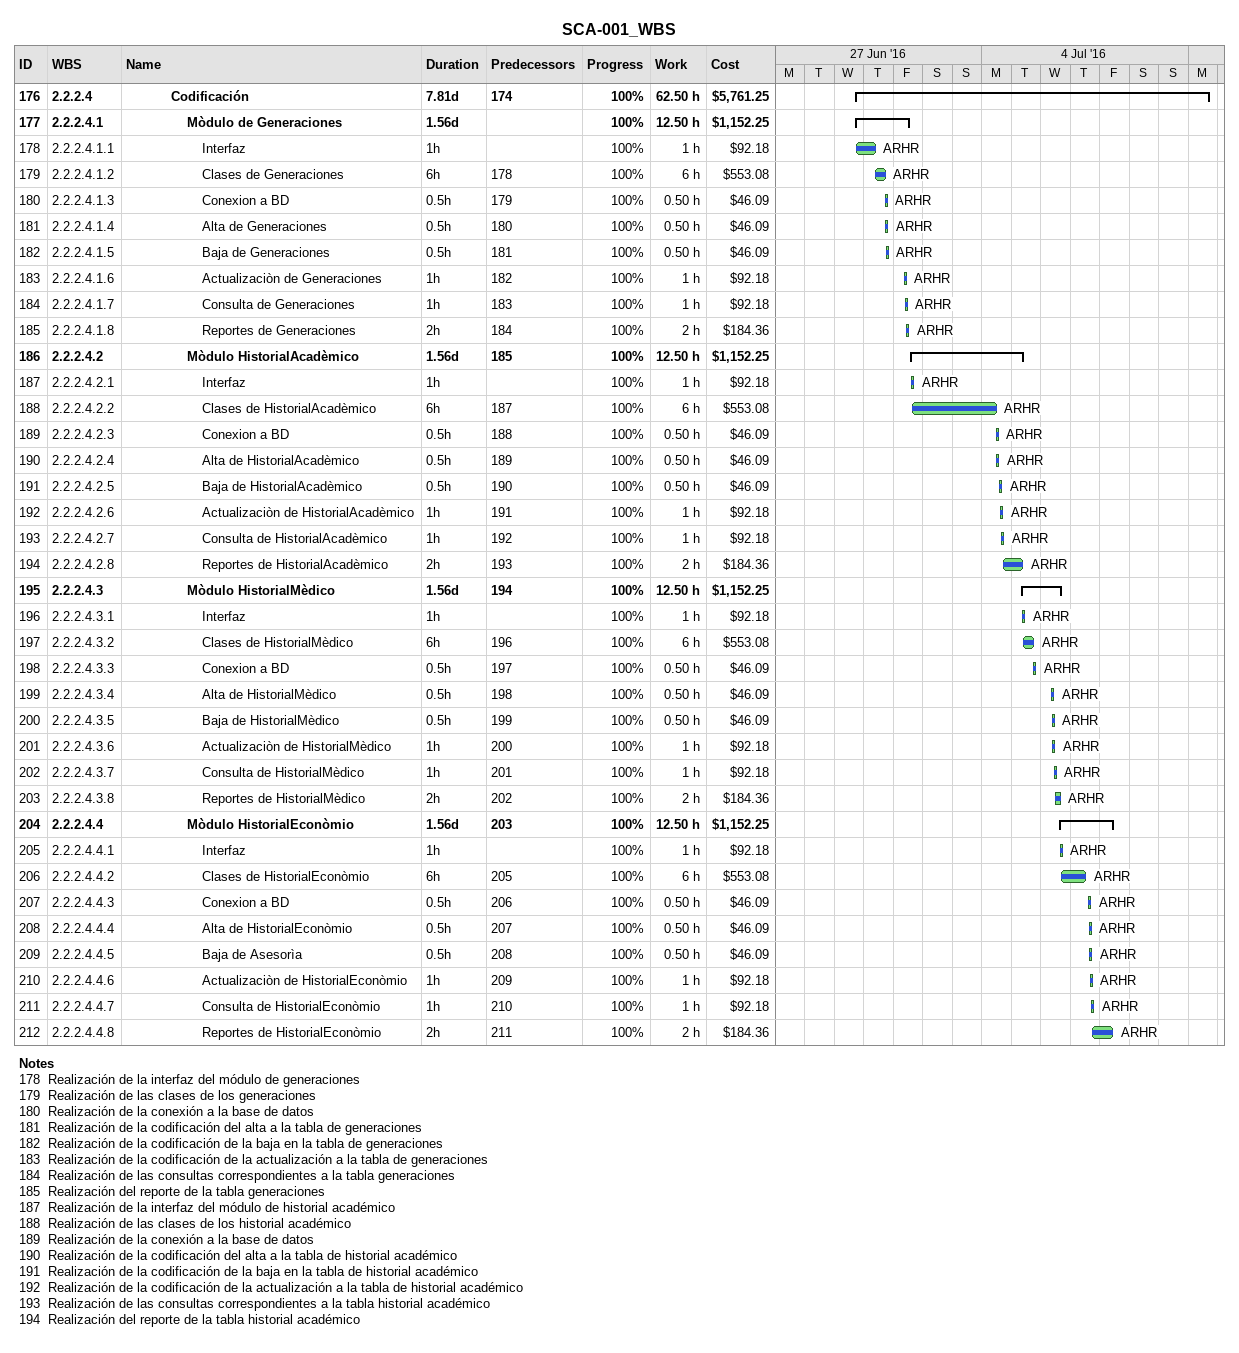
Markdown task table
SCA-001_WBS

| ID | WBS | Task | Duration | Start | Finish | Predecessors | Resources | % complete | Work (h) | Cost ($) |
|---|---|---|---|---|---|---|---|---|---|---|
| 176 | 2.2.2.4 | **Codificación** | 7.81d | 2016-06-29 | 2016-07-11 | 174 |  | 100 | 62.50 | 5761.25 |
| 177 | 2.2.2.4.1 | **Mòdulo de Generaciones** | 1.56d | 2016-06-29 | 2016-07-01 |  |  | 100 | 12.50 | 1152.25 |
| 178 | 2.2.2.4.1.1 | Interfaz | 1h | 2016-06-29 | 2016-06-30 |  | ARHR | 100 | 1 | 92.18 |
| 179 | 2.2.2.4.1.2 | Clases de Generaciones | 6h | 2016-06-30 | 2016-06-30 | 178 | ARHR | 100 | 6 | 553.08 |
| 180 | 2.2.2.4.1.3 | Conexion a BD | 0.5h | 2016-06-30 | 2016-06-30 | 179 | ARHR | 100 | 0.50 | 46.09 |
| 181 | 2.2.2.4.1.4 | Alta de Generaciones | 0.5h | 2016-06-30 | 2016-06-30 | 180 | ARHR | 100 | 0.50 | 46.09 |
| 182 | 2.2.2.4.1.5 | Baja de Generaciones | 0.5h | 2016-06-30 | 2016-06-30 | 181 | ARHR | 100 | 0.50 | 46.09 |
| 183 | 2.2.2.4.1.6 | Actualizaciòn de Generaciones | 1h | 2016-07-01 | 2016-07-01 | 182 | ARHR | 100 | 1 | 92.18 |
| 184 | 2.2.2.4.1.7 | Consulta de Generaciones | 1h | 2016-07-01 | 2016-07-01 | 183 | ARHR | 100 | 1 | 92.18 |
| 185 | 2.2.2.4.1.8 | Reportes de Generaciones | 2h | 2016-07-01 | 2016-07-01 | 184 | ARHR | 100 | 2 | 184.36 |
| 186 | 2.2.2.4.2 | **Mòdulo HistorialAcadèmico** | 1.56d | 2016-07-01 | 2016-07-05 | 185 |  | 100 | 12.50 | 1152.25 |
| 187 | 2.2.2.4.2.1 | Interfaz | 1h | 2016-07-01 | 2016-07-01 |  | ARHR | 100 | 1 | 92.18 |
| 188 | 2.2.2.4.2.2 | Clases de HistorialAcadèmico | 6h | 2016-07-01 | 2016-07-04 | 187 | ARHR | 100 | 6 | 553.08 |
| 189 | 2.2.2.4.2.3 | Conexion a BD | 0.5h | 2016-07-04 | 2016-07-04 | 188 | ARHR | 100 | 0.50 | 46.09 |
| 190 | 2.2.2.4.2.4 | Alta de HistorialAcadèmico | 0.5h | 2016-07-04 | 2016-07-04 | 189 | ARHR | 100 | 0.50 | 46.09 |
| 191 | 2.2.2.4.2.5 | Baja de HistorialAcadèmico | 0.5h | 2016-07-04 | 2016-07-04 | 190 | ARHR | 100 | 0.50 | 46.09 |
| 192 | 2.2.2.4.2.6 | Actualizaciòn de HistorialAcadèmico | 1h | 2016-07-04 | 2016-07-04 | 191 | ARHR | 100 | 1 | 92.18 |
| 193 | 2.2.2.4.2.7 | Consulta de HistorialAcadèmico | 1h | 2016-07-04 | 2016-07-04 | 192 | ARHR | 100 | 1 | 92.18 |
| 194 | 2.2.2.4.2.8 | Reportes de HistorialAcadèmico | 2h | 2016-07-04 | 2016-07-05 | 193 | ARHR | 100 | 2 | 184.36 |
| 195 | 2.2.2.4.3 | **Mòdulo HistorialMèdico** | 1.56d | 2016-07-05 | 2016-07-06 | 194 |  | 100 | 12.50 | 1152.25 |
| 196 | 2.2.2.4.3.1 | Interfaz | 1h | 2016-07-05 | 2016-07-05 |  | ARHR | 100 | 1 | 92.18 |
| 197 | 2.2.2.4.3.2 | Clases de HistorialMèdico | 6h | 2016-07-05 | 2016-07-05 | 196 | ARHR | 100 | 6 | 553.08 |
| 198 | 2.2.2.4.3.3 | Conexion a BD | 0.5h | 2016-07-05 | 2016-07-05 | 197 | ARHR | 100 | 0.50 | 46.09 |
| 199 | 2.2.2.4.3.4 | Alta de HistorialMèdico | 0.5h | 2016-07-06 | 2016-07-06 | 198 | ARHR | 100 | 0.50 | 46.09 |
| 200 | 2.2.2.4.3.5 | Baja de HistorialMèdico | 0.5h | 2016-07-06 | 2016-07-06 | 199 | ARHR | 100 | 0.50 | 46.09 |
| 201 | 2.2.2.4.3.6 | Actualizaciòn de HistorialMèdico | 1h | 2016-07-06 | 2016-07-06 | 200 | ARHR | 100 | 1 | 92.18 |
| 202 | 2.2.2.4.3.7 | Consulta de HistorialMèdico | 1h | 2016-07-06 | 2016-07-06 | 201 | ARHR | 100 | 1 | 92.18 |
| 203 | 2.2.2.4.3.8 | Reportes de HistorialMèdico | 2h | 2016-07-06 | 2016-07-06 | 202 | ARHR | 100 | 2 | 184.36 |
| 204 | 2.2.2.4.4 | **Mòdulo HistorialEconòmio** | 1.56d | 2016-07-06 | 2016-07-08 | 203 |  | 100 | 12.50 | 1152.25 |
| 205 | 2.2.2.4.4.1 | Interfaz | 1h | 2016-07-06 | 2016-07-06 |  | ARHR | 100 | 1 | 92.18 |
| 206 | 2.2.2.4.4.2 | Clases de HistorialEconòmio | 6h | 2016-07-06 | 2016-07-07 | 205 | ARHR | 100 | 6 | 553.08 |
| 207 | 2.2.2.4.4.3 | Conexion a BD | 0.5h | 2016-07-07 | 2016-07-07 | 206 | ARHR | 100 | 0.50 | 46.09 |
| 208 | 2.2.2.4.4.4 | Alta de HistorialEconòmio | 0.5h | 2016-07-07 | 2016-07-07 | 207 | ARHR | 100 | 0.50 | 46.09 |
| 209 | 2.2.2.4.4.5 | Baja de Asesorìa | 0.5h | 2016-07-07 | 2016-07-07 | 208 | ARHR | 100 | 0.50 | 46.09 |
| 210 | 2.2.2.4.4.6 | Actualizaciòn de HistorialEconòmio | 1h | 2016-07-07 | 2016-07-07 | 209 | ARHR | 100 | 1 | 92.18 |
| 211 | 2.2.2.4.4.7 | Consulta de HistorialEconòmio | 1h | 2016-07-07 | 2016-07-07 | 210 | ARHR | 100 | 1 | 92.18 |
| 212 | 2.2.2.4.4.8 | Reportes de HistorialEconòmio | 2h | 2016-07-07 | 2016-07-08 | 211 | ARHR | 100 | 2 | 184.36 |

Notes
- 178: Realización de la interfaz del módulo de generaciones
- 179: Realización de las clases de los generaciones
- 180: Realización de la conexión a la base de datos
- 181: Realización de la codificación del alta a la tabla de generaciones
- 182: Realización de la codificación de la baja en la tabla de generaciones
- 183: Realización de la codificación de la actualización a la tabla de generaciones
- 184: Realización de las consultas correspondientes a la tabla generaciones
- 185: Realización del reporte de la tabla generaciones
- 187: Realización de la interfaz del módulo de historial académico
- 188: Realización de las clases de los historial académico
- 189: Realización de la conexión a la base de datos
- 190: Realización de la codificación del alta a la tabla de historial académico
- 191: Realización de la codificación de la baja en la tabla de historial académico
- 192: Realización de la codificación de la actualización a la tabla de historial académico
- 193: Realización de las consultas correspondientes a la tabla historial académico
- 194: Realización del reporte de la tabla historial académico
